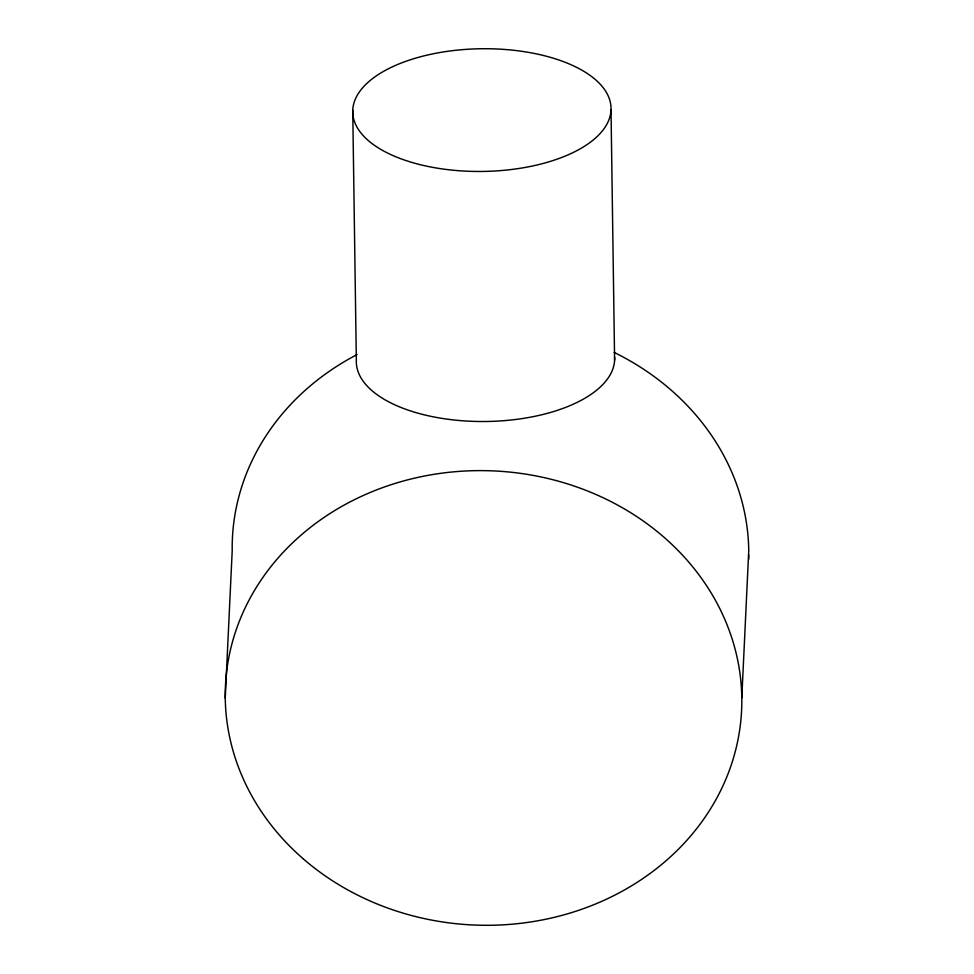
<?xml version="1.0" encoding="UTF-8"?>
<svg xmlns="http://www.w3.org/2000/svg" width="974" height="974" viewBox="0 0 974 974"><rect width="100%" height="100%" fill="white"/><g stroke="black" fill="none" stroke-linecap="round" stroke-linejoin="round"><path stroke-width="1.46" d="M225.25 698.078L232.202 550.785A258.366 227.271 2.7 0 1 357.166 354.536M741.798 697.834L748.75 550.541A258.366 227.271 2.7 0 0 614.119 352.393M611.015 110.013A129.177 61.35 -0.8 0 1 414.802 163.255A129.177 61.35 -0.8 0 1 419.818 56.955A129.177 61.35 -0.8 0 1 611.015 110.013L614.606 360.088M352.734 110.135L356.338 360.21A129.177 61.35 -0.8 0 0 485.636 421.498A129.177 61.35 -0.8 0 0 614.606 357.178M748.763 554.961A258.366 227.271 2.7 0 1 748.677 559.405M303.206 858.8A258.366 227.271 2.7 0 0 733.848 756.676A258.366 227.271 2.7 0 0 413.524 478.392A258.366 227.271 2.7 0 0 303.206 858.8"/></g></svg>
